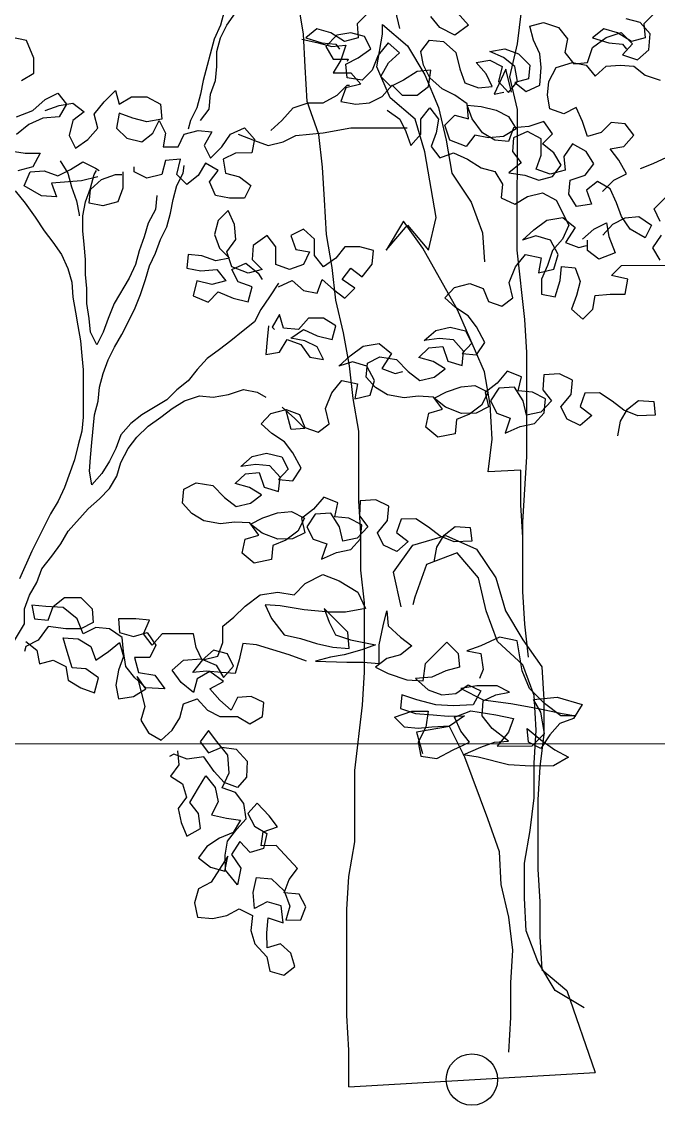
# Model space of a CAD drawing. Header units: millimetres. Extents: x 684983 to 685377, y 990360 to 990509.
# Drawn here: x 685205.029 to 685205.505, y 990427.768 to 990428.578 of the extents above; entities that cross this region are included whole.
import ezdxf

# ---------------------------------------------------------------- set-up
doc = ezdxf.new("R2010")
doc.units = ezdxf.units.MM
doc.layers.add('grid', color=8, linetype='Continuous', lineweight=9)
doc.layers.add('MAHAGONY', color=7, linetype='Continuous')
doc.layers.add('TEAK', color=7, linetype='Continuous')

# ---------------------------------------------------------------- blocks, each defined once
blk = doc.blocks.new('TREE30')
at = {"color": 3, "flags": 128}
for points in [[(0.60062, 1.9956), (0.60962, 2.00461), (0.61962, 2.00963), (0.61361, 2.02063), (0.60659, 2.02963), (0.6176, 2.03164), (0.6256, 2.04066), (0.61858, 2.04966), (0.60757, 2.05065), (0.59957, 2.04264), (0.58857, 2.03962), (0.58455, 2.05163), (0.57954, 2.06264), (0.56954, 2.05762), (0.55852, 2.06162), (0.55651, 2.07262), (0.5575, 2.08363), (0.5635, 2.09465), (0.5765, 2.09866), (0.58751, 2.09667), (0.59453, 2.08767), (0.60353, 2.09569), (0.61454, 2.0967), (0.62555, 2.09571), (0.63456, 2.08871), (0.64658, 2.08472)], [(0.41233, 2.13755), (0.40433, 2.12953), (0.40534, 2.11852), (0.39433, 2.11551), (0.38332, 2.12251), (0.37231, 2.1255), (0.3633, 2.11849), (0.37632, 2.11449), (0.38733, 2.1135), (0.39034, 2.1095)], [(0.6416, 2.13755), (0.6336, 2.12953), (0.63461, 2.11852), (0.62361, 2.11551), (0.61259, 2.12251), (0.60158, 2.1255), (0.59258, 2.11849), (0.60559, 2.11449), (0.6166, 2.1135), (0.61961, 2.1095)], [(0.48439, 2.13861), (0.49341, 2.12861), (0.4824, 2.1206), (0.47039, 2.12659), (0.46337, 2.13559)], [(0.60065, 1.96057), (0.60865, 1.96958), (0.61865, 1.9746), (0.62966, 1.97561), (0.63968, 1.96861), (0.63468, 1.9586), (0.62266, 1.96559), (0.61565, 1.97559), (0.61164, 1.9866), (0.60662, 1.99761), (0.59661, 2.0036), (0.58761, 1.99659), (0.59162, 1.98558), (0.57961, 1.98357), (0.5736, 1.99357), (0.57459, 2.00458), (0.58659, 2.0086), (0.59359, 2.01761), (0.58758, 2.02761), (0.57656, 2.03361), (0.56957, 2.02359), (0.57058, 2.01259), (0.55857, 2.00957), (0.54756, 2.01356), (0.55155, 2.02458), (0.55154, 2.03759), (0.54052, 2.04358), (0.52952, 2.03857), (0.52853, 2.02756), (0.53554, 2.01856), (0.52554, 2.01054), (0.53855, 2.00855), (0.54957, 2.00456), (0.56057, 2.00757), (0.56757, 2.01659), (0.56156, 2.02659), (0.55254, 2.03359), (0.56054, 2.0416), (0.55353, 2.0516), (0.54152, 2.04759), (0.52951, 2.04658), (0.52552, 2.03556), (0.51451, 2.03655), (0.50449, 2.04255), (0.49648, 2.05355), (0.49246, 2.06456), (0.50347, 2.06357), (0.51549, 2.06058), (0.5255, 2.05558), (0.53151, 2.04558), (0.52151, 2.03956), (0.5095, 2.03855), (0.49849, 2.04054), (0.49149, 2.03153), (0.47848, 2.03652), (0.47446, 2.04853), (0.48246, 2.05654), (0.49347, 2.05355), (0.49246, 2.06556), (0.48245, 2.07256), (0.47243, 2.07755), (0.46242, 2.08655), (0.4574, 2.09655), (0.45539, 2.10756), (0.46239, 2.11657), (0.4734, 2.11558), (0.48342, 2.10659), (0.48643, 2.09358), (0.49045, 2.08257), (0.50146, 2.07858), (0.51247, 2.07959), (0.50745, 2.08959), (0.49944, 2.09859), (0.51045, 2.1006), (0.52046, 2.09561), (0.51747, 2.0836), (0.52548, 2.0746), (0.53248, 2.08361), (0.53047, 2.09562), (0.52145, 2.10262), (0.51044, 2.10761), (0.52245, 2.10962), (0.53346, 2.10563), (0.54248, 2.09663), (0.54149, 2.08562), (0.53048, 2.08261), (0.53949, 2.07561), (0.5505, 2.08062), (0.55149, 2.09464), (0.55048, 2.10565), (0.54546, 2.11665), (0.54245, 2.12766), (0.55346, 2.13067), (0.56547, 2.12668), (0.57248, 2.11768), (0.57049, 2.10666), (0.57751, 2.09766), (0.58851, 2.09867), (0.59251, 2.11069), (0.60351, 2.11871), (0.61551, 2.12272), (0.62453, 2.11372), (0.61653, 2.10471), (0.62855, 2.10071), (0.63755, 2.10873), (0.63854, 2.12174), (0.63052, 2.13074), (0.61951, 2.13373)], [(0.13614, 2.08425), (0.14615, 2.09026), (0.14614, 2.10227), (0.14012, 2.11628), (0.1261, 2.11927)], [(0.13217, 2.05522), (0.14517, 2.06024), (0.15517, 2.06925), (0.16518, 2.07427), (0.17219, 2.06527), (0.1662, 2.05525), (0.15319, 2.05424), (0.14218, 2.04922), (0.13218, 2.04121)], [(0.12719, 2.02819), (0.1392, 2.0262), (0.15121, 2.02621), (0.14521, 2.0152), (0.13321, 2.01218)], [(0.3603, 2.11748), (0.37332, 2.11449), (0.38433, 2.1115), (0.39534, 2.11251), (0.39135, 2.1005), (0.38535, 2.09048), (0.39936, 2.09049), (0.40738, 2.08149), (0.39537, 2.07848), (0.39138, 2.06747), (0.40339, 2.06548), (0.4144, 2.06649), (0.4244, 2.0715), (0.4324, 2.08052), (0.44041, 2.07252), (0.45242, 2.07253), (0.46142, 2.07954), (0.46341, 2.09255), (0.45241, 2.09154), (0.4414, 2.08453), (0.4314, 2.07951), (0.42338, 2.08751), (0.42938, 2.09853), (0.43838, 2.10654), (0.42936, 2.11454), (0.42137, 2.10453), (0.41637, 2.09251), (0.40837, 2.0845), (0.39636, 2.08649), (0.39535, 2.0975), (0.40536, 2.10251), (0.41536, 2.10953), (0.41034, 2.11953), (0.39933, 2.12252), (0.38832, 2.12051), (0.37932, 2.11149), (0.38534, 2.10149), (0.39735, 2.1015), (0.39635, 2.0995)], [(0.15518, 2.06025), (0.16619, 2.06426), (0.17719, 2.06627), (0.18621, 2.05927), (0.17721, 2.05226), (0.17422, 2.04025), (0.17923, 2.03024), (0.18923, 2.03726), (0.19723, 2.04627), (0.19422, 2.05728), (0.20222, 2.06729), (0.21121, 2.07631), (0.21423, 2.0653), (0.22423, 2.07132), (0.23624, 2.07133), (0.24726, 2.06533), (0.24827, 2.05332), (0.23626, 2.05131), (0.22525, 2.0543), (0.21423, 2.0583), (0.21224, 2.04629), (0.22026, 2.03829), (0.23227, 2.03529), (0.24127, 2.04231), (0.24627, 2.05232), (0.25128, 2.04232), (0.24929, 2.03131), (0.2613, 2.03132), (0.26629, 2.04133), (0.2773, 2.04434), (0.28831, 2.04335), (0.28231, 2.03234), (0.28733, 2.02233), (0.29633, 2.03135), (0.30332, 2.04137), (0.31433, 2.04638), (0.32234, 2.03738), (0.32035, 2.02637), (0.30734, 2.02636), (0.29734, 2.02134), (0.29935, 2.01034), (0.31036, 2.00734), (0.31938, 2.00034), (0.31438, 1.99033), (0.30237, 1.99032), (0.29136, 1.99231), (0.28634, 2.00332), (0.29334, 2.01233), (0.28333, 2.01833), (0.27733, 2.00831), (0.26833, 2.0013), (0.26032, 2.0093), (0.26331, 2.02131), (0.2513, 2.0203), (0.24831, 2.00929), (0.2363, 2.00627), (0.22629, 2.01127), (0.22628, 2.01527)], [(0.42841, 2.0605), (0.43843, 2.0535), (0.44344, 2.0435), (0.44745, 2.03249), (0.45545, 2.0415), (0.45544, 2.05351), (0.46244, 2.06253), (0.46945, 2.05353), (0.46746, 2.04252), (0.46347, 2.0315), (0.47048, 2.0225), (0.48149, 2.02652), (0.4925, 2.02152), (0.50352, 2.01453), (0.51453, 2.01153), (0.52055, 2.00153), (0.51955, 1.99052), (0.53057, 1.98553), (0.54057, 1.99154), (0.55258, 1.99455), (0.56359, 1.98856), (0.57362, 1.96855), (0.56863, 1.95754), (0.56063, 1.94852), (0.55664, 1.93651), (0.55164, 1.92549), (0.55165, 1.91348), (0.56266, 1.91149), (0.56665, 1.92451), (0.56765, 1.93552), (0.57866, 1.93453), (0.58267, 1.92352), (0.57968, 1.91251), (0.57568, 1.9015), (0.5847, 1.8935), (0.5927, 1.90151), (0.59469, 1.91252), (0.6067, 1.91353), (0.61871, 1.91355), (0.6207, 1.92556), (0.60769, 1.92855), (0.61569, 1.93656), (0.65272, 1.9366)], [(0.64671, 1.94059), (0.64069, 1.9506), (0.64769, 1.96061)], [(0.64668, 1.97162), (0.64167, 1.98162), (0.65067, 1.99064)], [(0.65164, 2.02267), (0.64063, 2.01765), (0.63063, 2.01364)], [(0.19727, 2.00724), (0.18426, 2.00422), (0.16024, 2.0022), (0.16425, 1.9912), (0.15224, 1.99219), (0.13822, 2.00018), (0.14322, 2.01119), (0.15422, 2.0122), (0.16524, 2.00821), (0.17524, 2.01322), (0.18524, 2.01924), (0.19526, 2.01424), (0.19826, 2.01224)], [(0.21728, 2.01126), (0.21729, 1.99825), (0.2133, 1.98724), (0.20129, 1.98422), (0.19028, 1.98621), (0.19127, 1.99723), (0.20027, 2.00524), (0.21128, 2.00925), (0.21628, 2.00926)], [(0.34147, 1.9193), (0.35247, 1.92431), (0.36149, 1.91631), (0.3725, 1.91432), (0.37649, 1.92533), (0.38551, 1.91734), (0.39452, 1.91034), (0.40252, 1.91835), (0.39251, 1.92535), (0.3995, 1.93436), (0.40852, 1.92736), (0.41652, 1.93738), (0.41751, 1.94839), (0.40649, 1.95138), (0.39448, 1.95137), (0.38749, 1.94236), (0.37748, 1.93534), (0.37047, 1.94434), (0.37046, 1.95736), (0.36144, 1.96535), (0.35144, 1.96034), (0.35545, 1.94933), (0.36646, 1.94734), (0.36147, 1.93733), (0.35046, 1.93332), (0.33945, 1.93731), (0.33944, 1.95132), (0.33242, 1.96032), (0.32142, 1.95231), (0.32043, 1.9413), (0.32844, 1.9333), (0.31744, 1.93028), (0.30442, 1.93528), (0.30041, 1.94728), (0.3074, 1.9573), (0.30639, 1.96931), (0.30138, 1.98031), (0.29338, 1.9723), (0.29039, 1.96129), (0.2944, 1.95028), (0.30241, 1.94228), (0.29141, 1.94027), (0.28039, 1.94426), (0.26938, 1.94525), (0.26839, 1.93424), (0.2794, 1.93225), (0.29241, 1.93326), (0.29943, 1.92426), (0.28842, 1.92125), (0.27641, 1.92424), (0.27342, 1.91223), (0.28543, 1.90723), (0.29343, 1.91525), (0.30545, 1.91026), (0.31746, 1.90726), (0.32045, 1.91928), (0.30944, 1.92327), (0.30442, 1.93327), (0.31543, 1.93829), (0.32544, 1.93029), (0.32845, 1.92529)], [(0.61285, 1.80018), (0.61481, 1.81208), (0.6206, 1.82165), (0.62937, 1.82838), (0.64158, 1.8278), (0.64269, 1.81667), (0.6288, 1.81618), (0.61753, 1.82089), (0.60826, 1.82806), (0.59815, 1.8347), (0.58648, 1.83443), (0.58261, 1.82369), (0.59188, 1.81653), (0.58279, 1.80842), (0.57237, 1.81367), (0.56733, 1.82351), (0.57535, 1.83331), (0.57646, 1.84467), (0.56604, 1.84992), (0.55352, 1.84912), (0.55295, 1.83692), (0.55967, 1.82814), (0.55112, 1.81919), (0.53968, 1.81669), (0.53718, 1.82814), (0.53023, 1.83914), (0.51772, 1.83834), (0.51108, 1.82823), (0.51612, 1.81838), (0.52685, 1.81451), (0.52267, 1.8024), (0.53474, 1.80765), (0.54618, 1.81015), (0.55388, 1.81857), (0.555, 1.82992), (0.54457, 1.83518), (0.53322, 1.83629), (0.53571, 1.84734), (0.52444, 1.85205), (0.51642, 1.84226), (0.50681, 1.83499), (0.5093, 1.82355), (0.49946, 1.81851), (0.48779, 1.81824), (0.47514, 1.82328), (0.46588, 1.83044), (0.47572, 1.83548), (0.48748, 1.83936), (0.49861, 1.84047), (0.50903, 1.83522), (0.50378, 1.82479), (0.49416, 1.81753), (0.48378, 1.81335), (0.48267, 1.80199), (0.469, 1.79927), (0.4592, 1.80728), (0.46169, 1.81833), (0.4726, 1.82167), (0.46534, 1.83129), (0.45314, 1.83187), (0.44201, 1.83075), (0.42873, 1.83302), (0.41916, 1.83881), (0.41158, 1.84705), (0.4127, 1.8584), (0.42254, 1.86344), (0.43581, 1.86117), (0.4453, 1.85177), (0.45456, 1.84461), (0.46601, 1.8471), (0.47478, 1.85383), (0.4652, 1.85962), (0.45362, 1.86295), (0.46186, 1.87053), (0.473, 1.87164), (0.47687, 1.85989), (0.48845, 1.85655), (0.48956, 1.8679), (0.48146, 1.87699), (0.4701, 1.8781), (0.45812, 1.87645), (0.4672, 1.88456), (0.47865, 1.88705), (0.49108, 1.88425), (0.49611, 1.87441), (0.48841, 1.86599), (0.49976, 1.86488), (0.5064, 1.87499), (0.49976, 1.88737), (0.49303, 1.89614), (0.48292, 1.90278), (0.4745, 1.91048), (0.48221, 1.9189), (0.4945, 1.92193), (0.50523, 1.91806), (0.50942, 1.90768), (0.52016, 1.90381), (0.52893, 1.91053), (0.5259, 1.92282), (0.53093, 1.93547), (0.53894, 1.94527), (0.55137, 1.94247), (0.54941, 1.93058), (0.5617, 1.93361), (0.56504, 1.94519), (0.55894, 1.95672), (0.54736, 1.96006), (0.53645, 1.95672), (0.54553, 1.96483), (0.556, 1.97262), (0.56882, 1.97481), (0.57862, 1.96679), (0.57083, 1.95477), (0.58156, 1.95089), (0.58771, 1.95241)], [(0.58464, 1.95755), (0.59364, 1.96557), (0.60364, 1.97058), (0.60566, 1.95957), (0.61067, 1.94657), (0.59767, 1.94155), (0.58865, 1.94855), (0.58864, 1.95655)], [(0.36408, 1.62021), (0.35006, 1.6252), (0.32403, 1.63318), (0.31302, 1.63417), (0.31003, 1.62116), (0.30704, 1.61015), (0.29603, 1.61114), (0.28402, 1.61213), (0.27301, 1.61112), (0.28101, 1.62113), (0.29302, 1.62415), (0.29701, 1.63516), (0.297, 1.64817), (0.306, 1.65519), (0.315, 1.6642), (0.327, 1.67322), (0.34101, 1.67524), (0.35402, 1.67325), (0.36302, 1.68226), (0.37703, 1.68928), (0.39004, 1.68429), (0.40506, 1.67529), (0.41108, 1.66229), (0.39507, 1.65927), (0.38206, 1.65926), (0.36204, 1.66124), (0.34302, 1.66423), (0.33101, 1.66522), (0.33603, 1.65421), (0.34605, 1.64121), (0.35906, 1.63822), (0.37207, 1.63423), (0.38509, 1.63124), (0.3981, 1.63025), (0.39709, 1.64326), (0.37805, 1.66226), (0.38207, 1.65125), (0.38708, 1.64125), (0.39909, 1.63726), (0.41912, 1.63327), (0.40811, 1.62926), (0.3941, 1.62524), (0.38309, 1.62323), (0.37109, 1.62022), (0.39611, 1.61924), (0.40912, 1.61925), (0.42213, 1.61826), (0.42212, 1.63327), (0.42511, 1.64829), (0.4281, 1.6603), (0.42911, 1.64829), (0.43913, 1.63929), (0.44814, 1.6323), (0.43914, 1.62528), (0.42813, 1.62227), (0.41913, 1.61526), (0.42914, 1.61026), (0.44416, 1.60527), (0.45717, 1.60428), (0.45916, 1.6183), (0.47616, 1.63533), (0.48518, 1.62633), (0.48619, 1.61532), (0.47518, 1.6123), (0.46418, 1.60729), (0.45117, 1.60628), (0.46118, 1.59728), (0.4722, 1.59329), (0.48321, 1.5943), (0.49321, 1.60131), (0.50322, 1.59632), (0.49723, 1.5853), (0.48121, 1.58429), (0.4672, 1.58527), (0.45218, 1.58926), (0.44017, 1.59326), (0.43918, 1.58225), (0.45119, 1.57825), (0.46521, 1.57727), (0.47722, 1.57628), (0.49023, 1.57629), (0.47822, 1.56827), (0.46421, 1.56726), (0.45321, 1.56625), (0.4422, 1.56724), (0.43418, 1.57524), (0.44819, 1.58025), (0.4612, 1.58026), (0.45921, 1.56725), (0.45322, 1.55524), (0.45523, 1.54423), (0.46824, 1.54224), (0.48124, 1.54926), (0.49425, 1.55527), (0.48724, 1.56427), (0.48222, 1.57528), (0.49523, 1.5803), (0.51525, 1.57731), (0.52926, 1.57432), (0.52527, 1.56331), (0.51627, 1.55229), (0.5443, 1.55232), (0.55429, 1.56233), (0.55128, 1.57935), (0.54526, 1.58935), (0.56428, 1.59137), (0.5843, 1.58538), (0.5773, 1.57437), (0.5663, 1.57035), (0.5583, 1.56134), (0.5513, 1.55032), (0.54129, 1.55532), (0.54028, 1.56633), (0.5513, 1.55733), (0.56231, 1.54933), (0.57333, 1.54334), (0.56132, 1.53632), (0.54331, 1.5363), (0.52529, 1.53729), (0.50127, 1.54327), (0.48926, 1.54526), (0.50326, 1.55128), (0.51427, 1.55529), (0.52528, 1.5563), (0.51226, 1.5663), (0.50424, 1.5763), (0.50523, 1.58831), (0.51523, 1.59333), (0.52624, 1.59534), (0.51623, 1.60033), (0.50021, 1.60032), (0.4872, 1.5983), (0.50523, 1.58931), (0.52725, 1.58633), (0.54927, 1.58235), (0.56829, 1.57836), (0.5793, 1.57637), (0.56729, 1.57636), (0.55427, 1.58635), (0.54225, 1.59835), (0.53623, 1.61236), (0.53221, 1.63638), (0.51819, 1.63937), (0.50319, 1.63235), (0.49218, 1.62833), (0.50319, 1.62634), (0.50521, 1.61333), (0.50221, 1.60632)], [(0.13956, 1.63587), (0.14857, 1.62887), (0.15058, 1.61787), (0.16159, 1.62088), (0.1716, 1.61588), (0.17361, 1.60488), (0.18363, 1.59888), (0.19464, 1.59489), (0.19763, 1.6069), (0.18762, 1.6139), (0.17661, 1.61489), (0.17259, 1.62789), (0.16958, 1.6389), (0.18159, 1.63791), (0.1916, 1.63192), (0.19562, 1.62091), (0.20562, 1.62793), (0.21462, 1.63494), (0.21763, 1.62393), (0.21364, 1.61292), (0.21165, 1.60091), (0.21366, 1.5899), (0.22567, 1.59191), (0.23567, 1.59793), (0.22866, 1.60793), (0.23468, 1.58391), (0.23169, 1.5729), (0.23771, 1.5629), (0.24772, 1.5569), (0.25672, 1.56492), (0.26272, 1.57493), (0.26571, 1.58594), (0.27671, 1.58996), (0.28473, 1.58096), (0.29474, 1.57596), (0.30875, 1.57598), (0.31877, 1.56998), (0.32877, 1.57599), (0.32976, 1.587), (0.31975, 1.592), (0.30874, 1.59099), (0.30375, 1.58097), (0.29473, 1.58897), (0.28672, 1.59797), (0.29772, 1.60399), (0.2867, 1.61199), (0.2767, 1.60597), (0.27371, 1.59496), (0.26369, 1.60296), (0.25668, 1.61296), (0.26568, 1.62097), (0.27969, 1.62199), (0.2917, 1.61699), (0.29772, 1.60699), (0.30572, 1.61601), (0.3007, 1.62601), (0.28969, 1.629), (0.28069, 1.62099), (0.27568, 1.63099), (0.27366, 1.642), (0.24864, 1.64198), (0.24064, 1.63296), (0.23363, 1.64196), (0.23862, 1.65298), (0.22761, 1.65397), (0.2136, 1.65395), (0.21461, 1.64295), (0.22563, 1.63995), (0.23663, 1.64297), (0.24365, 1.63296), (0.23865, 1.62295), (0.22664, 1.62294), (0.22966, 1.61093), (0.24267, 1.60894), (0.25069, 1.59794), (0.23567, 1.59893), (0.22666, 1.60693), (0.21964, 1.61593), (0.21763, 1.62794), (0.21662, 1.63894), (0.2066, 1.64594), (0.19559, 1.64693), (0.18559, 1.64192), (0.18057, 1.65392), (0.16956, 1.66292), (0.15554, 1.66391), (0.14453, 1.6649), (0.14655, 1.65389), (0.15756, 1.6529), (0.16155, 1.66392), (0.17055, 1.67093), (0.18356, 1.67094), (0.19258, 1.66194), (0.19359, 1.65093), (0.18358, 1.64592), (0.17157, 1.64591), (0.15756, 1.6479), (0.14956, 1.63688), (0.13956, 1.63187), (0.13856, 1.62786)], [(0.26091, 1.5485), (0.26193, 1.53714), (0.25524, 1.52817), (0.26494, 1.52216), (0.2681, 1.51143), (0.26141, 1.50246), (0.26384, 1.49104), (0.26842, 1.48026), (0.27925, 1.48625), (0.27755, 1.49835), (0.27078, 1.50708), (0.27757, 1.51888), (0.28358, 1.52858), (0.29103, 1.51911), (0.29346, 1.5077), (0.28814, 1.49726), (0.30009, 1.49472), (0.31135, 1.4929), (0.30535, 1.4832), (0.29456, 1.47863), (0.28441, 1.4719), (0.27772, 1.46293), (0.28737, 1.45551), (0.29859, 1.45228), (0.30114, 1.46423), (0.28766, 1.44346), (0.27755, 1.43815), (0.27433, 1.42694), (0.27676, 1.41552), (0.28875, 1.41439), (0.30017, 1.41682), (0.31027, 1.42213), (0.32071, 1.4168), (0.31957, 1.4048), (0.32274, 1.39407), (0.33229, 1.38382), (0.33472, 1.3724), (0.34593, 1.36917), (0.35467, 1.37595), (0.35151, 1.38668), (0.34327, 1.39405), (0.33254, 1.39089), (0.33226, 1.40294), (0.33339, 1.41494), (0.34529, 1.41098), (0.34364, 1.42449), (0.33242, 1.42772), (0.32232, 1.42241), (0.32135, 1.43519), (0.3239, 1.44714), (0.3359, 1.44601), (0.34618, 1.43644), (0.35071, 1.42424), (0.34748, 1.41302), (0.35953, 1.41331), (0.36344, 1.42379), (0.35813, 1.43389), (0.34613, 1.43502), (0.35004, 1.44551), (0.35673, 1.45448), (0.33968, 1.47278), (0.32763, 1.4725), (0.32944, 1.48377), (0.34091, 1.48761), (0.33414, 1.49635), (0.32458, 1.5066), (0.31721, 1.49836), (0.32252, 1.48826), (0.33222, 1.48225), (0.32968, 1.4703), (0.31894, 1.46714), (0.31075, 1.47593), (0.30401, 1.46555), (0.31142, 1.45466), (0.30882, 1.4413), (0.29932, 1.45296), (0.29904, 1.46501), (0.30085, 1.47628), (0.30827, 1.48593), (0.31565, 1.49417), (0.31395, 1.50627), (0.30718, 1.515), (0.29669, 1.51891), (0.30207, 1.53076), (0.30115, 1.54496), (0.29233, 1.55589), (0.28556, 1.56463), (0.27887, 1.55566), (0.28564, 1.54692), (0.29643, 1.5515), (0.30769, 1.54969), (0.31656, 1.54017), (0.31611, 1.52744), (0.30874, 1.5192), (0.29826, 1.52311), (0.29007, 1.5319), (0.28198, 1.54351), (0.26847, 1.54186), (0.25798, 1.54577), (0.25437, 1.54378)]]:
    blk.add_lwpolyline(points, dxfattribs=at)
at = {"color": 15, "flags": 128}
for points in [[(0.29115, 2.2155), (0.29617, 2.2045), (0.30018, 2.19349), (0.3062, 2.18249), (0.30721, 2.17148), (0.30323, 2.14946), (0.29823, 2.13944), (0.29524, 2.12843), (0.29024, 2.11742), (0.28127, 2.08438), (0.27927, 2.07337), (0.27628, 2.06236), (0.27129, 2.05235), (0.26929, 2.04534)], [(0.27929, 2.05235), (0.28629, 2.06137), (0.28728, 2.07338), (0.29127, 2.08439), (0.29227, 2.0954), (0.29225, 2.10741), (0.29525, 2.11842), (0.30024, 2.12844), (0.30724, 2.13845), (0.31824, 2.14246), (0.33625, 2.15649), (0.34425, 2.16551), (0.34625, 2.16651)], [(0.33535, 2.0444), (0.34435, 2.05241), (0.35335, 2.06243), (0.36535, 2.06644), (0.37736, 2.06645), (0.38837, 2.07247), (0.39637, 2.08048), (0.39837, 2.08049)], [(0.30933, 2.04137), (0.32235, 2.03638), (0.33336, 2.03238), (0.34537, 2.0354), (0.35537, 2.04041), (0.37739, 2.04243), (0.3994, 2.04646), (0.44444, 2.0465)], [(0.24432, 1.99227), (0.24333, 1.98126), (0.23733, 1.97024), (0.23434, 1.95923), (0.23035, 1.94822), (0.22736, 1.93721), (0.22236, 1.92619), (0.21037, 1.90617), (0.20538, 1.89415), (0.20138, 1.88314), (0.19639, 1.87312), (0.19137, 1.88313), (0.19036, 1.89414), (0.18835, 1.90615), (0.18834, 1.91816), (0.18733, 1.92916), (0.18732, 1.94117), (0.18631, 1.95318), (0.18529, 1.96419), (0.18528, 1.9762), (0.18728, 1.98721), (0.19127, 1.99823), (0.19426, 2.00924), (0.19626, 2.01224)], [(0.34147, 1.9223), (0.33447, 1.91128), (0.32747, 1.90127), (0.32248, 1.89126), (0.31348, 1.88424), (0.30348, 1.87623), (0.29447, 1.86921), (0.28447, 1.8622), (0.27647, 1.85318), (0.26948, 1.84417), (0.26047, 1.83715), (0.25248, 1.82914), (0.23247, 1.81711), (0.22347, 1.8101), (0.21547, 1.80108), (0.21148, 1.79007), (0.20648, 1.78005), (0.20049, 1.77004), (0.19249, 1.76103), (0.19048, 1.77203), (0.19147, 1.78304), (0.19246, 1.79505), (0.19444, 1.81708), (0.19743, 1.82809), (0.19842, 1.8391), (0.20141, 1.85011), (0.20541, 1.86112), (0.2104, 1.87114), (0.2164, 1.88115), (0.22639, 1.90118), (0.23138, 1.91319), (0.23537, 1.9252), (0.23837, 1.93622), (0.24336, 1.94623), (0.24735, 1.95724), (0.25235, 1.96726), (0.25534, 1.97827), (0.25733, 1.98928), (0.26033, 2.00029), (0.26532, 2.0103), (0.26632, 2.01631)], [(0.13122, 1.99617), (0.13924, 1.98617), (0.14725, 1.97517), (0.15427, 1.96416), (0.16128, 1.95516), (0.1683, 1.94516), (0.17331, 1.93416), (0.17632, 1.92315), (0.17734, 1.91114), (0.17935, 1.89913), (0.18136, 1.88812), (0.18337, 1.87612), (0.18439, 1.86411), (0.1854, 1.8531), (0.18543, 1.81507), (0.18444, 1.80406), (0.18145, 1.79304), (0.17846, 1.78103), (0.17047, 1.759), (0.16548, 1.74799), (0.15948, 1.73798), (0.14449, 1.70794), (0.13451, 1.68591)], [(0.12655, 1.62985), (0.13854, 1.64988), (0.13853, 1.66189), (0.14253, 1.67291), (0.14852, 1.68292), (0.15251, 1.69393), (0.16051, 1.70395), (0.16751, 1.71396), (0.1735, 1.72398), (0.1895, 1.74201), (0.1985, 1.75002), (0.2065, 1.75804), (0.2125, 1.76805), (0.21549, 1.77906), (0.22148, 1.79008), (0.22848, 1.79909), (0.23748, 1.80811), (0.24748, 1.81512), (0.25649, 1.82214), (0.26649, 1.82815), (0.27849, 1.83216), (0.28951, 1.83117), (0.30151, 1.83319), (0.31352, 1.8372), (0.32453, 1.83521), (0.33154, 1.83121)]]:
    blk.add_lwpolyline(points, dxfattribs=at)
at = {"flags": 128}
for points in [[(0.16723, 2.02022), (0.17324, 2.01022), (0.17626, 1.99921), (0.18027, 1.98821), (0.18228, 1.9772), (0.18228, 1.9762)], [(0.34456, 1.82322), (0.35458, 1.81422), (0.36259, 1.80622), (0.35158, 1.80521), (0.34756, 1.82122)]]:
    blk.add_lwpolyline(points, dxfattribs=at)
at = {"color": 86, "flags": 128}
blk.add_lwpolyline([(0.33349, 1.88826), (0.3325, 1.87725), (0.33151, 1.86524), (0.34252, 1.86725), (0.34851, 1.87727), (0.35953, 1.87327), (0.36654, 1.86327), (0.37755, 1.86128), (0.37254, 1.87128), (0.36253, 1.87628), (0.35151, 1.87827), (0.36152, 1.88529), (0.37253, 1.88029), (0.38454, 1.8773), (0.38754, 1.88831), (0.37752, 1.89431), (0.36551, 1.8943), (0.35751, 1.88528), (0.3455, 1.88627), (0.34249, 1.89728), (0.33649, 1.88726), (0.3385, 1.88526)], dxfattribs=at)
at = {"color": 105, "flags": 128}
blk.add_lwpolyline([(0.46612, 1.69947), (0.46808, 1.71136), (0.47387, 1.72094), (0.48264, 1.72767), (0.49484, 1.72709), (0.49596, 1.71595), (0.48206, 1.71546), (0.47079, 1.72018), (0.46153, 1.72735), (0.45142, 1.73398), (0.43975, 1.73372), (0.43588, 1.72298), (0.44514, 1.71581), (0.43606, 1.70771), (0.42563, 1.71296), (0.4206, 1.7228), (0.42861, 1.7326), (0.42973, 1.74396), (0.4193, 1.74921), (0.40679, 1.74841), (0.40621, 1.7362), (0.41294, 1.72743), (0.40439, 1.71848), (0.39294, 1.71598), (0.39045, 1.72743), (0.3835, 1.73843), (0.37098, 1.73762), (0.36435, 1.72751), (0.36938, 1.71767), (0.38012, 1.7138), (0.37593, 1.70168), (0.388, 1.70694), (0.39945, 1.70944), (0.40715, 1.71785), (0.40826, 1.72921), (0.39784, 1.73447), (0.38648, 1.73558), (0.38897, 1.74662), (0.37771, 1.75134), (0.36969, 1.74154), (0.36007, 1.73428), (0.36257, 1.72284), (0.35273, 1.7178), (0.34106, 1.71753), (0.32841, 1.72256), (0.31914, 1.72973), (0.32898, 1.73477), (0.34074, 1.73864), (0.35188, 1.73976), (0.3623, 1.7345), (0.35704, 1.72408), (0.34743, 1.71682), (0.33705, 1.71263), (0.33594, 1.70127), (0.32227, 1.69856), (0.31247, 1.70657), (0.31496, 1.71762), (0.32587, 1.72096), (0.31861, 1.73058), (0.3064, 1.73115), (0.29527, 1.73004), (0.282, 1.73231), (0.27242, 1.7381), (0.26485, 1.74633), (0.26596, 1.75769), (0.2758, 1.76273), (0.28908, 1.76046), (0.29856, 1.75106), (0.30783, 1.74389), (0.31927, 1.74639), (0.32805, 1.75311), (0.31847, 1.7589), (0.30689, 1.76224), (0.31513, 1.76981), (0.32626, 1.77093), (0.33014, 1.75917), (0.34172, 1.75583), (0.34283, 1.76719), (0.33472, 1.77628), (0.32337, 1.77739), (0.31139, 1.77574), (0.32047, 1.78384), (0.33192, 1.78634), (0.34434, 1.78354), (0.34938, 1.77369), (0.34167, 1.76528), (0.35303, 1.76416), (0.35966, 1.77428), (0.35303, 1.78666), (0.3463, 1.79543), (0.33619, 1.80206), (0.32777, 1.80977), (0.33547, 1.81818), (0.34776, 1.82122), (0.3585, 1.81734), (0.36269, 1.80697), (0.37342, 1.80309), (0.38219, 1.80982), (0.37916, 1.82211), (0.38419, 1.83476), (0.39221, 1.84456), (0.40464, 1.84176), (0.40268, 1.82987), (0.41497, 1.8329), (0.41831, 1.84448), (0.4122, 1.85601), (0.40062, 1.85935), (0.38971, 1.85601), (0.3988, 1.86411), (0.40926, 1.87191), (0.42209, 1.87409), (0.43189, 1.86608), (0.4241, 1.85405), (0.43483, 1.85018), (0.44098, 1.85169)], dxfattribs=at)
blk = doc.blocks.new('A$C25655A80')
for p, q in [((0.00431, 0.50276), (0.00818, 0.53544)), ((-0.10239, 0.50766), (-0.10526, 0.52497)), ((-0.05433, 0.5105), (-0.05816, 0.52685)), ((-0.06298, 0.51243), (-0.05049, 0.50185)), ((-0.06298, 0.50763), (-0.06298, 0.51243)), ((-0.10145, 0.49132), (-0.10239, 0.50766)), ((-0.06588, 0.49129), (-0.06298, 0.50763)), ((0.00045, 0.48642), (0.00431, 0.50276)), ((-0.05049, 0.50185), (-0.04185, 0.48742)), ((-0.1005, 0.47401), (-0.10145, 0.49132)), ((-0.05917, 0.4759), (-0.06588, 0.49129)), ((-0.04185, 0.48742), (-0.03514, 0.47107)), ((-0.00147, 0.49027), (-0.00725, 0.47777)), ((0.0014, 0.47873), (-0.00147, 0.49027)), ((0.00428, 0.47007), (0.00045, 0.48642)), ((-0.04668, 0.46531), (-0.05917, 0.4759)), ((-0.00725, 0.47777), (-0.00245, 0.47873)), ((-0.09475, 0.45767), (-0.1005, 0.47401)), ((-0.03514, 0.47107), (-0.03131, 0.45472)), ((-0.04189, 0.44897), (-0.04668, 0.46531)), ((0.00421, 0.3999), (0.00428, 0.47007)), ((-0.09284, 0.44132), (-0.09475, 0.45767)), ((-0.03131, 0.45472), (-0.02844, 0.43838)), ((-0.03615, 0.41628), (-0.04189, 0.44897)), ((-0.0919, 0.42498), (-0.09284, 0.44132)), ((-0.02844, 0.43838), (-0.01884, 0.42395)), ((-0.09095, 0.40768), (-0.0919, 0.42498)), ((-0.01884, 0.42395), (-0.01308, 0.40857)), ((-0.04001, 0.39994), (-0.03615, 0.41628)), ((-0.05249, 0.41437), (-0.06116, 0.39996)), ((-0.06116, 0.39996), (-0.05057, 0.41244)), ((-0.04289, 0.4009), (-0.05249, 0.41437)), ((-0.05057, 0.41244), (-0.04001, 0.39994)), ((-0.08808, 0.39133), (-0.09095, 0.40768)), ((-0.01308, 0.40857), (-0.01214, 0.39414)), ((-0.02562, 0.37012), (-0.04289, 0.4009)), ((0.00802, 0.36529), (0.00421, 0.3999)), ((-0.08617, 0.37499), (-0.08808, 0.39133)), ((-0.08234, 0.35864), (-0.08617, 0.37499)), ((-0.01219, 0.33935), (-0.02562, 0.37012)), ((0.00897, 0.34894), (0.00802, 0.36529)), ((-0.07947, 0.3423), (-0.08234, 0.35864)), ((0.00892, 0.29703), (0.00897, 0.34894)), ((-0.07757, 0.32595), (-0.07947, 0.3423)), ((-0.00932, 0.32301), (-0.01219, 0.33935)), ((-0.0747, 0.30961), (-0.07757, 0.32595)), ((-0.00837, 0.3057), (-0.00932, 0.32301)), ((-0.07473, 0.275), (-0.0747, 0.30961)), ((-0.01031, 0.28936), (-0.00837, 0.3057)), ((0.00697, 0.26435), (0.00892, 0.29703)), ((0.00603, 0.29031), (-0.01031, 0.28936)), ((0.00602, 0.273), (0.00603, 0.29031)), ((-0.07378, 0.25866), (-0.07473, 0.275)), ((0.00696, 0.25666), (0.00602, 0.273)), ((0.00694, 0.22974), (0.00697, 0.26435)), ((-0.0738, 0.24039), (-0.07378, 0.25866)), ((-0.04783, 0.25287), (-0.03149, 0.25766)), ((-0.03149, 0.25766), (-0.01611, 0.25091)), ((-0.05746, 0.23942), (-0.04783, 0.25287)), ((-0.02573, 0.249), (-0.04111, 0.24325)), ((-0.01516, 0.23649), (-0.02573, 0.249)), ((-0.01611, 0.25091), (-0.00651, 0.23649)), ((-0.04111, 0.24325), (-0.0469, 0.22691)), ((-0.07189, 0.22405), (-0.0738, 0.24039)), ((-0.05363, 0.22211), (-0.05746, 0.23942)), ((-0.01133, 0.22015), (-0.01516, 0.23649)), ((-0.00651, 0.23649), (-0.00172, 0.22014)), ((0.00789, 0.2134), (0.00694, 0.22974)), ((-0.07192, 0.18944), (-0.07189, 0.22405)), ((-0.0469, 0.22691), (-0.04786, 0.22307)), ((-0.00558, 0.20476), (-0.01133, 0.22015)), ((-0.00172, 0.22014), (0.00692, 0.20571)), ((0.00979, 0.19706), (0.00789, 0.2134)), ((0.00692, 0.20571), (0.01652, 0.19225)), ((0.00691, 0.19322), (-0.00558, 0.20476)), ((-0.0729, 0.1731), (-0.07192, 0.18944)), ((0.01266, 0.17783), (0.00691, 0.19322)), ((0.01652, 0.19225), (0.01746, 0.1759)), ((-0.07678, 0.14042), (-0.0729, 0.1731)), ((0.01361, 0.16052), (0.01266, 0.17783)), ((0.01746, 0.1759), (0.01745, 0.1586)), ((-0.02965, 0.16249), (-0.046, 0.15962)), ((-0.02198, 0.1471), (-0.02965, 0.16249)), ((-0.046, 0.15962), (-0.04312, 0.14904)), ((0.01263, 0.14418), (0.01361, 0.16052)), ((0.01745, 0.1586), (0.01551, 0.14226)), ((-0.01047, 0.11633), (-0.02198, 0.1471)), ((0.01261, 0.12688), (0.01263, 0.14418)), ((0.01551, 0.14226), (0.01453, 0.12592)), ((-0.07681, 0.10485), (-0.07678, 0.14042)), ((0.01068, 0.11054), (0.01261, 0.12688)), ((0.01453, 0.12592), (0.0145, 0.09131)), ((-0.00471, 0.09998), (-0.01047, 0.11633)), ((0.00778, 0.0942), (0.01068, 0.11054)), ((-0.07971, 0.08755), (-0.07681, 0.10485)), ((-0.00377, 0.08364), (-0.00471, 0.09998)), ((0.00776, 0.0769), (0.00778, 0.0942)), ((-0.08068, 0.07121), (-0.07971, 0.08755)), ((0.0145, 0.09131), (0.01545, 0.07497)), ((0.00006, 0.06729), (-0.00377, 0.08364)), ((0.00871, 0.06055), (0.00776, 0.0769)), ((-0.08073, 0.01834), (-0.08068, 0.07121)), ((0.01545, 0.07497), (0.01543, 0.05766)), ((0.00197, 0.05095), (0.00006, 0.06729)), ((0.01446, 0.04517), (0.00871, 0.06055)), ((0.01543, 0.05766), (0.01638, 0.04132)), ((0.00099, 0.03461), (0.00197, 0.05095)), ((0.0231, 0.03074), (0.01446, 0.04517)), ((0.01638, 0.04132), (0.02887, 0.03074)), ((0.00098, 0.0173), (0.00099, 0.03461)), ((0.03751, 0.02208), (0.0231, 0.03074)), ((0.02887, 0.03074), (0.04298, -0.01006)), ((-0.07979, 0.00103), (-0.08073, 0.01834)), ((0, 0), (0.00098, 0.0173)), ((-0.0798, -0.01723), (-0.07979, 0.00103))]:
    blk.add_line(p, q)
blk = doc.blocks.new('TR')
blk.add_line((-0.0606, -0.00238, 1.34531), (0.06219, 0.00478, 1.34531))
blk.add_circle((0.0008, 0.0012, 1.34531), 0.01282)
blk.add_blockref('A$C25655A80', (0.01921, 0.01485, 1.34531))

msp = doc.modelspace()

# ---------------------------------------------------------------- linework, layer by layer
at = {"layer": 'grid'}
msp.add_line((685221.15913, 990428.03806), (685118.72704, 990428.03806), dxfattribs=at)

# ---------------------------------------------------------------- block references
at = {"layer": 'MAHAGONY', "color": 7, "xscale": 0.9355958136093464, "yscale": 0.9355958136093464, "zscale": 0.9355958136093464}
msp.add_blockref('TREE30', (685204.90147, 990426.584, 97.58), dxfattribs=at)
at = {"layer": 'TEAK', "xscale": 1.5, "yscale": 1.5, "zscale": 1.5}
msp.add_blockref('TR', (685205.36447, 990427.785, 97.634), dxfattribs=at)

doc.saveas('drawing.dxf')
